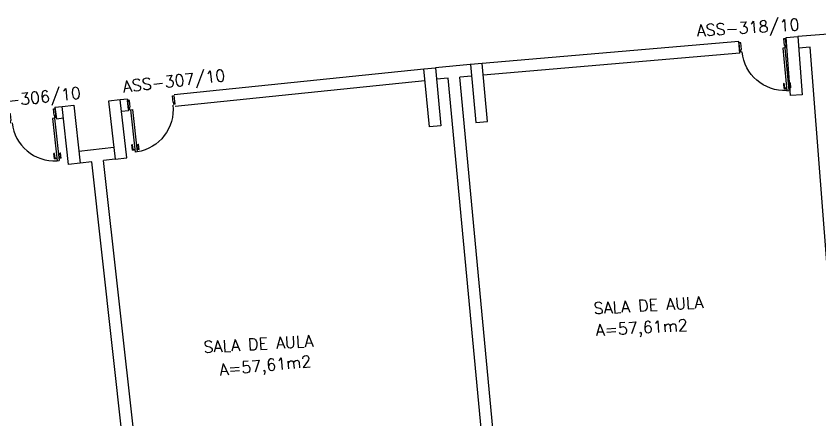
# Model space of a CAD drawing. Extents: x -152 to 150, y 325 to 437.
# Drawn here: x -41.23 to -27.46, y 358.69 to 365.61 of the extents above; entities that cross this region are included whole.
import ezdxf
from ezdxf.enums import TextEntityAlignment as Align

# ---------------------------------------------------------------- set-up
doc = ezdxf.new("R2010")
doc.units = 0
doc.header["$LTSCALE"] = 0.01
doc.header["$MEASUREMENT"] = 0
doc.layers.get('0').update_dxf_attribs({"linetype": 'CONTINUOUS'})
for name, color, linetype in [('ALV', 2, 'CONTINUOUS'), ('AREA', 2, 'CONTINUOUS'), ('ESQ', 1, 'CONTINUOUS'), ('ESTR', 3, 'CONTINUOUS'), ('PISO', 1, 'CONTINUOUS'), ('TEXTO', 2, 'CONTINUOUS'), ('TEXTO-ENDEREÇO', 2, 'CONTINUOUS')]:
    doc.layers.add(name, color=color, linetype=linetype)
doc.styles.add('UNB-100', font='simplex.shx', dxfattribs={"height": 3})
doc.styles.add('UNB-100-1', font='simplex.shx', dxfattribs={"height": 0.2})

# ---------------------------------------------------------------- blocks, each defined once
blk = doc.blocks.new('PD80-SSC')
at = {"color": 2}
for p, q in [((-0.777, 0.01), (-0.777, -0.03)), ((-0.777, 0.01), (-0.687, 0.01)), ((-0.687, 0), (-0.687, 0.01)), ((-0.075, 0), (0.075, 0)), ((-0.075, 0), (-0.075, -0.02)), ((0.075, -0.03), (0.075, 0)), ((-0.817, -0.065), (-0.817, -0.03)), ((-0.085, -0.03), (-0.817, -0.03)), ((-0.085, -0.065), (-0.817, -0.065)), ((-0.777, -0.105), (-0.777, -0.065)), ((-0.777, -0.105), (-0.687, -0.105)), ((-0.767, 0), (-0.767, -0.03)), ((-0.767, 0), (-0.687, 0)), ((-0.767, -0.095), (-0.767, -0.065)), ((-0.767, -0.095), (-0.687, -0.095)), ((-0.687, -0.095), (-0.687, -0.105)), ((-0.085, -0.03), (-0.085, -0.065)), ((-0.075, -0.02), (-0.04, -0.02)), ((-0.04, -0.03), (-0.04, -0.02)), ((-0.04, -0.03), (0.075, -0.03)), ((-0.075, -0.781), (-0.04, -0.781)), ((-0.075, -0.801), (-0.075, -0.781)), ((-0.075, -0.801), (0.075, -0.801)), ((-0.075, -0.802), (0.075, -0.802)), ((-0.04, -0.771), (0.075, -0.771)), ((-0.04, -0.771), (-0.04, -0.781)), ((0.075, -0.771), (0.075, -0.801))]:
    blk.add_line(p, q, dxfattribs=at)
at = {"color": 1}
blk.add_arc((-0.085, -0.03), 0.731, 182.6571, 270, dxfattribs=at)
blk = doc.blocks.new('PE80-SSC')
at = {"color": 2}
for p, q in [((0.075, 0), (-0.075, 0)), ((-0.075, -0.03), (-0.075, 0)), ((0.075, 0), (0.075, -0.02)), ((0.777, 0.01), (0.687, 0.01)), ((0.687, 0), (0.687, 0.01)), ((0.777, 0.01), (0.777, -0.03)), ((0.04, -0.03), (-0.075, -0.03)), ((0.075, -0.02), (0.04, -0.02)), ((0.04, -0.03), (0.04, -0.02)), ((0.085, -0.03), (0.817, -0.03)), ((0.085, -0.03), (0.085, -0.065)), ((0.085, -0.065), (0.817, -0.065)), ((0.767, 0), (0.687, 0)), ((0.767, -0.095), (0.687, -0.095)), ((0.687, -0.095), (0.687, -0.105)), ((0.777, -0.105), (0.687, -0.105)), ((0.767, 0), (0.767, -0.03)), ((0.767, -0.095), (0.767, -0.065)), ((0.777, -0.105), (0.777, -0.065)), ((0.817, -0.065), (0.817, -0.03)), ((0.04, -0.771), (-0.075, -0.771)), ((-0.075, -0.771), (-0.075, -0.801)), ((0.075, -0.801), (-0.075, -0.801)), ((0.075, -0.802), (-0.075, -0.802)), ((0.04, -0.771), (0.04, -0.781)), ((0.075, -0.781), (0.04, -0.781)), ((0.075, -0.801), (0.075, -0.781))]:
    blk.add_line(p, q, dxfattribs=at)
at = {"color": 1}
blk.add_arc((0.085, -0.03), 0.731, 270, 357.3429, dxfattribs=at)

msp = doc.modelspace()

# ---------------------------------------------------------------- linework, layer by layer
at = {"layer": 'ALV'}
for p, q in [((-27.243, 365.311), (-27.842, 365.265)), ((-28.848, 365.18), (-33.251, 364.805)), ((-28.831, 364.981), (-28.848, 365.18)), ((-28.831, 364.981), (-33.233, 364.605)), ((-27.627, 365.08), (-27.826, 365.065)), ((-26.877, 355.309), (-27.627, 365.08)), ((-38.528, 364.272), (-34.248, 364.711)), ((-33.451, 364.786), (-34.048, 364.73)), ((-33.432, 364.587), (-33.632, 364.568)), ((-32.715, 354.811), (-33.632, 364.568)), ((-38.507, 364.073), (-34.228, 364.512)), ((-33.831, 364.549), (-34.03, 364.531)), ((-32.914, 354.792), (-33.831, 364.549)), ((-39.323, 364.191), (-39.451, 364.178)), ((-39.323, 364.191), (-39.306, 363.991)), ((-40.571, 364.052), (-40.443, 364.067)), ((-40.571, 364.052), (-40.544, 363.854)), ((-39.306, 363.991), (-39.43, 363.979)), ((-40.544, 363.854), (-40.419, 363.869)), ((-39.56, 363.361), (-40.156, 363.294)), ((-39.936, 363.118), (-40.134, 363.095)), ((-38.942, 354.173), (-39.936, 363.118)), ((-39.538, 363.162), (-39.737, 363.14)), ((-38.743, 354.195), (-39.737, 363.14))]:
    msp.add_line(p, q, dxfattribs=at)
at = {"layer": 'ESTR'}
for points in [[(-28.041, 365.249), (-27.841, 365.265), (-27.765, 364.268), (-27.964, 364.252)], [(-34.247, 364.711), (-34.048, 364.73), (-33.954, 363.734), (-34.153, 363.715)], [(-33.45, 364.786), (-33.357, 363.79), (-33.158, 363.809), (-33.251, 364.805)], [(-39.648, 364.156), (-39.538, 363.162), (-39.339, 363.184), (-39.449, 364.178)], [(-40.443, 364.067), (-40.244, 364.089), (-40.134, 363.096), (-40.333, 363.073)]]:
    msp.add_lwpolyline(points, close=True, dxfattribs=at)
at = {"layer": 'PISO'}
for radius, start, end in [(382.359, 89.98238, 109.98238), (375.744, 89.98207, 109.98207)]:
    msp.add_arc((0.463, 0.506), radius, start, end, dxfattribs=at)

# ---------------------------------------------------------------- block references
at = {"layer": 'ESQ', "xscale": -1}
for name, p, rotation in [('PD80-SSC', (-28.042, 365.156), 275.3658536820376), ('PE80-SSC', (-39.314, 364.091), 96.29178233911897)]:
    msp.add_blockref(name, p, dxfattribs=dict(at, rotation=rotation))
at = {"layer": 'ESQ', "rotation": 276.3912225389126}
msp.add_blockref('PE80-SSC', (-40.557, 363.953), dxfattribs=at)

# ---------------------------------------------------------------- texts
at = {"layer": 'AREA', "style": 'UNB-100'}
for rotation, p in [(3.3126, (-31.295, 360.133)), (5.5209, (-37.741, 359.454))]:
    msp.add_text('A=57,61m2', height=0.2, rotation=rotation, dxfattribs=at).set_placement(p)
at = {"layer": 'TEXTO', "style": 'UNB-100'}
for p in [(-31.334, 360.506), (-38.018, 359.843)]:
    msp.add_text('SALA DE AULA', height=0.2, rotation=3.3126, dxfattribs=at).set_placement(p)
at = {"layer": 'TEXTO-ENDEREÇO', "style": 'UNB-100-1'}
for s, rotation, p in [('ASS-318/10', 3.5772, (-28.687, 365.319)), ('ASS-307/10', 6.4333, (-38.517, 364.404)), ('ASS-306/10', 6.2073, (-40.993, 364.108))]:
    msp.add_text(s, height=0.2, rotation=rotation, dxfattribs=at).set_placement(p, align=Align.CENTER)

doc.saveas('drawing.dxf')
